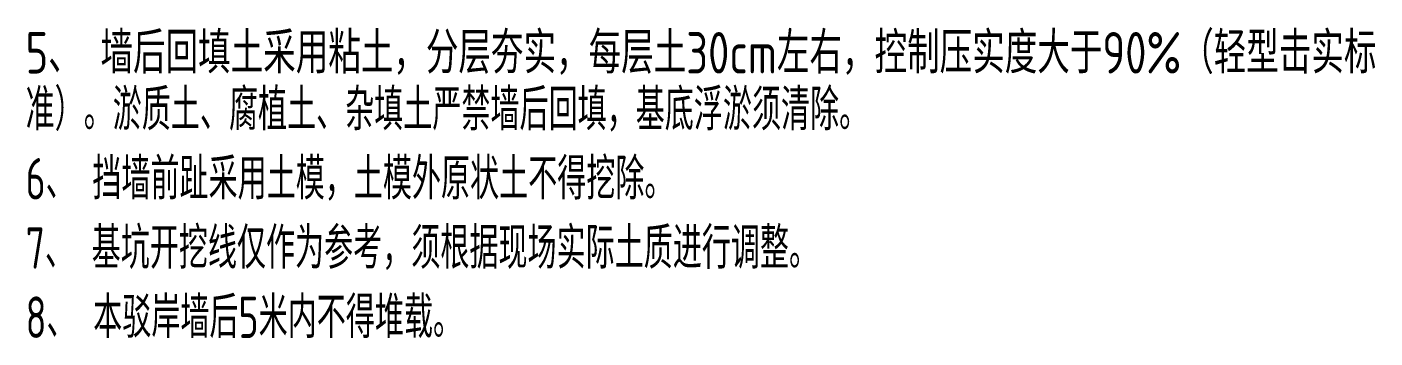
# Model space of a CAD drawing. Extents: x 343299501 to 344531018, y 671200678 to 672446893.
# Drawn here: x 344106946 to 344108976, y 672001616 to 672002086 of the extents above; entities that cross this region are included whole.
import ezdxf
from ezdxf.enums import TextEntityAlignment as Align

# ---------------------------------------------------------------- set-up
doc = ezdxf.new("R2010")
doc.units = 0
doc.header["$LTSCALE"] = 10
doc.header["$MEASUREMENT"] = 0
doc.layers.add('TEXT', color=7, linetype='Continuous', lineweight=0)
doc.styles.add('TSSD_Rein', font='tssdeng.shx', dxfattribs={"width": 0.7, "bigfont": 'hztxt.shx'})

msp = doc.modelspace()

# ---------------------------------------------------------------- texts
at = {"layer": 'TEXT', "ltscale": 99, "style": 'TSSD_Rein', "width": 0.774848}
msp.add_text('5、 墙后回填土采用粘土，分层夯实，每层土30cm左右，控制压实度大于90%%%（轻型击实标', height=62.5, dxfattribs=at).set_placement((344106943.7, 672002015.3), (344108977.8, 672002015.3), align=Align.FIT)
at = {"layer": 'TEXT', "style": 'TSSD_Rein', "width": 0.7}
for s, p in [('准）。淤质土、腐植土、杂填土严禁墙后回填，基底浮淤须清除。', (344106943.7, 672001910.9)), ('6、 挡墙前趾采用土模，土模外原状土不得挖除。', (344106943.7, 672001806.6)), ('7、 基坑开挖线仅作为参考，须根据现场实际土质进行调整。', (344106943.7, 672001702.2)), ('8、 本驳岸墙后5米内不得堆载。', (344106943.7, 672001597.8))]:
    msp.add_text(s, height=62.5, dxfattribs=at).set_placement(p, align=Align.BOTTOM_LEFT)

doc.saveas('drawing.dxf')
